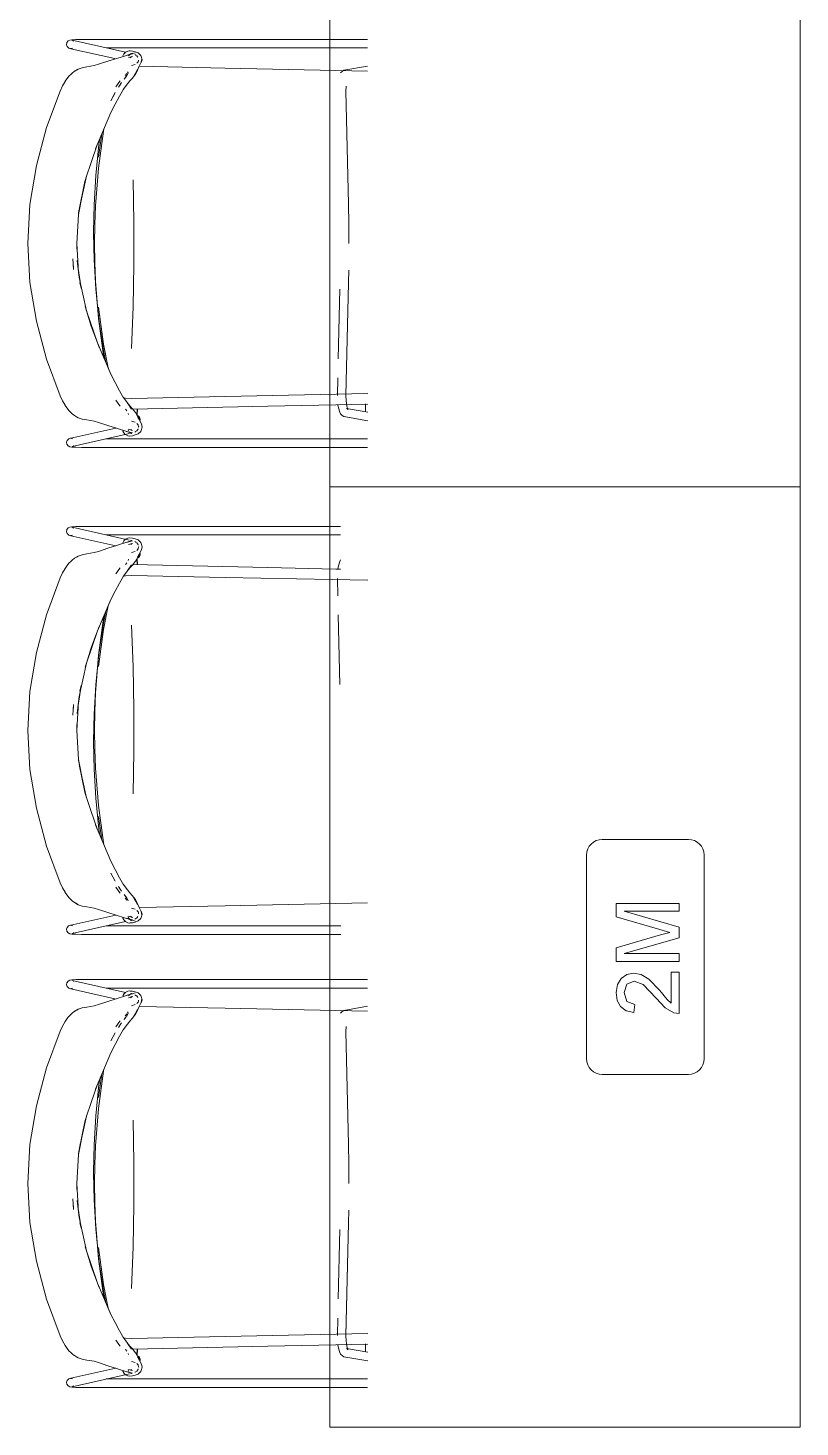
# Model space of a CAD drawing. Header units: millimetres. Extents: x 155927 to 317870, y -36033 to 97293.
# Drawn here: x 201281 to 202266, y 22208 to 23993 of the extents above; entities that cross this region are included whole.
import ezdxf

# ---------------------------------------------------------------- set-up
doc = ezdxf.new("R2010")
doc.units = ezdxf.units.MM
doc.header["$MEASUREMENT"] = 0
doc.layers.add('G-IMPT', color=8, linetype='CONTINUOUS', lineweight=9)
doc.layers.add('I-FURN', color=8, linetype='CONTINUOUS', lineweight=9)

msp = doc.modelspace()

# ---------------------------------------------------------------- linework, layer by layer
at = {"layer": 'G-IMPT'}
for p, q in [((201331, 23974.6), (201330.6, 23971.9)), ((201331.4, 23969.8), (201330.6, 23971.9)), ((201332.5, 23976.7), (201331, 23974.6)), ((201331.4, 23969.8), (201333.2, 23967.9)), ((201334.8, 23977.9), (201332.5, 23976.7)), ((201333.5, 23967.6), (201333.2, 23967.9)), ((201336, 23966.8), (201333.5, 23967.6)), ((201334.8, 23977.9), (201337.3, 23978.3)), ((201338.3, 23967.5), (201335.7, 23967.1)), ((201338, 23967.4), (201335.7, 23967.1)), ((201392.2, 23954.2), (201336, 23966.8)), ((201337.3, 23978.3), (201342.5, 23978.5)), ((201337.6, 23977.7), (201405.7, 23962.3)), ((201337.6, 23977.7), (201339.7, 23976.6)), ((201339.7, 23976.6), (201339.5, 23976.8)), ((201342.5, 23978.5), (201349.7, 23978.7)), ((201356, 23978.7), (201349.7, 23978.7)), ((201714.6, 23978.7), (201356, 23978.7)), ((201381, 23967.9), (201714.6, 23967.9)), ((201408.9, 23963.9), (201410.6, 23964.1)), ((201411.9, 23964), (201410.6, 23964.1)), ((201414.7, 23963.9), (201411.9, 23964)), ((201365.6, 23945.2), (201371.3, 23946.9)), ((201371.3, 23946.9), (201383.2, 23950.8)), ((201383.2, 23950.8), (201404.4, 23957.5)), ((201402.4, 23957.8), (201403.5, 23960.1)), ((201402.4, 23957.8), (201402.4, 23957.7)), ((201403.5, 23960.1), (201403.6, 23960.3)), ((201405.7, 23962.4), (201403.6, 23960.3)), ((201403.9, 23960.5), (201405.7, 23962.4)), ((201403.9, 23960.5), (201405.5, 23962.2)), ((201412.6, 23960.1), (201404.4, 23957.5)), ((201408.9, 23963.9), (201405.5, 23962.2)), ((201405.5, 23962.2), (201408.6, 23963.8)), ((201405.5, 23962.2), (201405.7, 23962.4)), ((201408.9, 23963.9), (201405.7, 23962.4)), ((201414.9, 23960.3), (201406.8, 23958.2)), ((201406.8, 23958.2), (201408.1, 23958.5)), ((201414.9, 23960.3), (201408.1, 23958.5)), ((201408.9, 23963.9), (201408.6, 23963.8)), ((201414.8, 23957.1), (201409.4, 23955.5)), ((201411.5, 23959.6), (201409.8, 23957.7)), ((201418.2, 23961.7), (201410.4, 23959.4)), ((201413.5, 23960.9), (201410.4, 23959.4)), ((201413.5, 23960.9), (201411.5, 23959.6)), ((201412, 23960.9), (201413.9, 23960.5)), ((201413.6, 23956.9), (201412.1, 23955.4)), ((201412.1, 23955.4), (201413, 23956.5)), ((201414.8, 23957.1), (201412.4, 23955.9)), ((201413.6, 23956.9), (201412.4, 23955.9)), ((201418.2, 23961.7), (201412.6, 23960.1)), ((201418.3, 23946.7), (201413.5, 23945.4)), ((201417.9, 23962.9), (201414.7, 23963.9)), ((201419.1, 23958.5), (201417.5, 23959.3)), ((201417.9, 23962.9), (201422.1, 23961.5)), ((201417.9, 23959), (201419.1, 23958.5)), ((201421.7, 23955.9), (201419.7, 23958.2)), ((201421.8, 23949.9), (201420.3, 23948.3)), ((201421.8, 23949.9), (201422.3, 23950.9)), ((201425.2, 23958.3), (201422.1, 23961.5)), ((201422.5, 23952.4), (201422.3, 23950.9)), ((201425.9, 23949.5), (201422.9, 23943.5)), ((201425.7, 23957), (201425.2, 23958.3)), ((201426.4, 23954.1), (201425.6, 23949.1)), ((201426.9, 23952.8), (201425.6, 23949.1)), ((201426.9, 23952.8), (201425.7, 23957)), ((201426.4, 23954.1), (201425.9, 23949.5)), ((201332.2, 23930.1), (201328.8, 23925.2)), ((201332.2, 23930.1), (201333.9, 23932.2)), ((201335.8, 23934), (201333.9, 23932.2)), ((201335.8, 23934), (201336.3, 23934.5)), ((201338.2, 23936.2), (201336.3, 23934.5)), ((201340.2, 23937.8), (201338.2, 23936.2)), ((201340.2, 23937.8), (201345.4, 23940.7)), ((201344.4, 23940.2), (201340.2, 23937.8)), ((201340.2, 23937.8), (201340.6, 23938)), ((201340.6, 23938), (201343.2, 23939.5)), ((201343.2, 23939.5), (201345.4, 23940.7)), ((201344.4, 23940.2), (201345.4, 23940.7)), ((201350.4, 23942.5), (201345.4, 23940.7)), ((201356.4, 23943.6), (201350.4, 23942.5)), ((201365.6, 23945.2), (201356.4, 23943.6)), ((201406, 23930.8), (201404, 23927.8)), ((201404.3, 23928.3), (201404, 23927.8)), ((201404.3, 23928.3), (201406, 23930.8)), ((201407.5, 23935), (201405.4, 23932.6)), ((201407.6, 23932.7), (201405.9, 23929.9)), ((201406.3, 23930.5), (201405.9, 23929.9)), ((201407.6, 23932.7), (201406.3, 23930.5)), ((201409.3, 23935.9), (201407.3, 23932.1)), ((201407.6, 23932.7), (201407.3, 23932.1)), ((201407.6, 23932.7), (201409.3, 23935.9)), ((201408.4, 23936.2), (201409.1, 23937.4)), ((201414.2, 23928.9), (201411.3, 23925.7)), ((201418.5, 23934.3), (201414.2, 23928.9)), ((201416.4, 23932), (201421.2, 23940.3)), ((201418.7, 23935.6), (201416.4, 23932)), ((201420.4, 23937.4), (201418.5, 23934.3)), ((201418.7, 23935.6), (201421.2, 23940.3)), ((201420.4, 23937.4), (201422.9, 23943.5)), ((201423.4, 23944.5), (201532.8, 23942)), ((201532.8, 23942), (201714.6, 23938.3)), ((201680.2, 23936), (201682.3, 23937.9)), ((201682.3, 23937.9), (201684.4, 23939.4)), ((201714.6, 23944.7), (201684.4, 23939.4)), ((201305, 23866.1), (201322.5, 23912.8)), ((201322.5, 23912.8), (201325.5, 23919.3)), ((201328.6, 23924.9), (201325.5, 23919.3)), ((201328.6, 23924.9), (201328.8, 23925.2)), ((201392.7, 23910.8), (201387.2, 23900.4)), ((201392.7, 23910.8), (201392.2, 23909.8)), ((201393.3, 23918.2), (201398.5, 23925.5)), ((201400.7, 23923.5), (201396.8, 23917.6)), ((201396.8, 23917.6), (201398, 23919.6)), ((201403.3, 23915.4), (201397.9, 23906.4)), ((201400.7, 23923.5), (201398, 23919.6)), ((201398.9, 23926), (201398.5, 23925.5)), ((201408.2, 23921.9), (201402.8, 23914.6)), ((201403.3, 23915.4), (201402.8, 23914.6)), ((201408.2, 23921.9), (201411.3, 23925.7)), ((201687.1, 23912.6), (201687.2, 23919)), ((201687.1, 23912.6), (201690.3, 23768.3)), ((201387.2, 23900.4), (201392.2, 23909.8)), ((201387.2, 23885.4), (201392.5, 23896)), ((201392.5, 23896), (201397.9, 23906.4)), ((201387.2, 23885.4), (201367.3, 23839)), ((201305, 23866.1), (201292, 23817.6)), ((201371.3, 23814.3), (201377.6, 23861.6)), ((201375.5, 23858), (201371.4, 23828.3)), ((201375.5, 23858), (201371.4, 23828.3)), ((201377.6, 23861.6), (201378.1, 23864.2)), ((201361.4, 23820.3), (201369.9, 23845.4)), ((201369.9, 23845.4), (201367.3, 23839)), ((201367.7, 23804.8), (201371.8, 23844.5)), ((201373, 23852.1), (201371.8, 23844.5)), ((201292, 23817.6), (201283.9, 23768.2)), ((201355.8, 23804.2), (201346.5, 23761.7)), ((201355.8, 23804.2), (201353.9, 23797.2)), ((201353.9, 23797.2), (201356.2, 23804.1)), ((201361.4, 23820.3), (201356.2, 23804.1)), ((201367.7, 23804.8), (201365.6, 23767.7)), ((201371.3, 23814.3), (201367.4, 23766.5)), ((201353.9, 23797.2), (201346.5, 23761.7)), ((201346.9, 23761.7), (201353.9, 23797.2)), ((201415.6, 23799.3), (201416.6, 23745.4)), ((201281.3, 23718.3), (201283.9, 23768.2)), ((201365.3, 23751.4), (201365.6, 23767.7)), ((201690.3, 23768.3), (201690.7, 23743.4)), ((201346, 23755.3), (201343.6, 23718.3)), ((201345.8, 23755.3), (201346.9, 23761.7)), ((201345.8, 23755.3), (201346.2, 23758.8)), ((201346, 23755.3), (201346.4, 23760.6)), ((201365.3, 23751.4), (201364.9, 23732.6)), ((201367.4, 23766.5), (201366.5, 23742.4)), ((201365.3, 23713.7), (201364.9, 23732.6)), ((201366.1, 23718.3), (201366.5, 23742.4)), ((201416.6, 23691.3), (201416.6, 23745.4)), ((201690.7, 23743.4), (201690.9, 23718.3)), ((201281.3, 23718.3), (201283.9, 23668.4)), ((201343.5, 23718.3), (201345.8, 23681.4)), ((201343.5, 23718.3), (201343.7, 23710.9)), ((201343.6, 23718.3), (201343.7, 23710.9)), ((201366.5, 23694.2), (201366.1, 23718.3)), ((201339.3, 23685.2), (201338.6, 23698.8)), ((201346.5, 23675), (201344.2, 23696.6)), ((201344.2, 23696.6), (201345.3, 23686.3)), ((201365.6, 23697.4), (201365.3, 23713.7)), ((201367.7, 23660.4), (201365.6, 23697.4)), ((201338.8, 23695.4), (201339.3, 23685.2)), ((201345.8, 23681.4), (201345.3, 23686.3)), ((201346.5, 23675), (201345.3, 23686.3)), ((201346.9, 23675.3), (201345.3, 23686.3)), ((201367.4, 23670.2), (201366.5, 23694.2)), ((201416.6, 23691.3), (201415.6, 23637.4)), ((201690.4, 23668.4), (201690.6, 23684.2)), ((201292, 23619), (201283.9, 23668.4)), ((201346.5, 23675), (201355.8, 23632.4)), ((201349, 23661.2), (201346.9, 23675.3)), ((201349, 23661.2), (201347.7, 23668.3)), ((201367.4, 23670.2), (201371.3, 23622.4)), ((201686.9, 23524.3), (201690.3, 23668.2)), ((201687.1, 23524.1), (201690.3, 23668.2)), ((201371.8, 23620.6), (201367.7, 23660.4)), ((201677.2, 23570.9), (201679.3, 23659.8)), ((201355.8, 23632.4), (201354.4, 23637.7)), ((201354.4, 23637.7), (201356, 23632.5)), ((201369.9, 23591.3), (201355.8, 23632.4)), ((201355.8, 23632.4), (201361.9, 23612.8)), ((201361.9, 23612.8), (201356, 23632.5)), ((201377.9, 23589.6), (201371.4, 23636.8)), ((201371.4, 23636.8), (201377.9, 23589.5)), ((201413.5, 23584.2), (201415.6, 23637.4)), ((201292, 23619), (201305, 23570.6)), ((201369.9, 23591.3), (201361.9, 23612.8)), ((201370, 23591.3), (201361.9, 23612.8)), ((201371.3, 23622.4), (201377.6, 23575.1)), ((201377.7, 23581.4), (201371.8, 23620.6)), ((201372.1, 23585.5), (201369.9, 23591.3)), ((201369.9, 23591.3), (201387.1, 23551.3)), ((201372.1, 23585.5), (201370, 23591.3)), ((201377.9, 23589.6), (201383.6, 23559.4)), ((201383.6, 23559.4), (201377.9, 23589.5)), ((201377.6, 23575.1), (201378.2, 23571.9)), ((201377.7, 23581.4), (201380.7, 23566.3)), ((201305, 23570.6), (201322.6, 23523.7)), ((201383.1, 23560.7), (201387.1, 23551.3)), ((201383.1, 23560.7), (201387.2, 23551.3)), ((201392.5, 23540.7), (201387.2, 23551.3)), ((201392.5, 23540.7), (201397.9, 23530.3)), ((201676.2, 23524.4), (201676.7, 23546.6)), ((201322.6, 23523.7), (201325.5, 23517.4)), ((201398.5, 23511.1), (201393.3, 23518.4)), ((201397.9, 23530.3), (201403.3, 23521.3)), ((201402.7, 23521.5), (201405.6, 23520.9)), ((201408.2, 23514.7), (201402.8, 23522.1)), ((201402.8, 23522.1), (201403.3, 23521.3)), ((201405.6, 23520.9), (201414, 23520.4)), ((201414, 23520.4), (201532.8, 23523.1)), ((201714.9, 23526.8), (201532.8, 23523.1)), ((201687.1, 23524.1), (201687.2, 23517.7)), ((201687.2, 23517.7), (201688.1, 23510.8)), ((201325.5, 23517.4), (201328.6, 23511.8)), ((201328.8, 23511.5), (201328.6, 23511.8)), ((201328.8, 23511.5), (201332.2, 23506.6)), ((201332.2, 23506.6), (201333.9, 23504.5)), ((201335.8, 23502.7), (201333.9, 23504.5)), ((201338.2, 23500.4), (201335.8, 23502.7)), ((201340.2, 23498.9), (201338.2, 23500.4)), ((201398.9, 23510.6), (201398.5, 23511.1)), ((201405.9, 23506.7), (201406.3, 23506.2)), ((201407.3, 23504.6), (201406.3, 23506.2)), ((201413.3, 23506.9), (201407.7, 23515.2)), ((201411.3, 23511), (201407.7, 23515.2)), ((201413.3, 23506.9), (201408.2, 23514.7)), ((201409, 23501.4), (201409.6, 23500)), ((201411.3, 23511), (201414.2, 23507.8)), ((201418.5, 23502.3), (201414.2, 23507.8)), ((201414.5, 23506.8), (201587.5, 23510.6)), ((201420.4, 23499.2), (201418.5, 23502.3)), ((201420.2, 23499.6), (201420.6, 23506.9)), ((201420.2, 23499.6), (201420.5, 23505.9)), ((201420.9, 23506.9), (201420.6, 23498.9)), ((201674, 23512.4), (201587.5, 23510.6)), ((201714.9, 23513.3), (201674, 23512.4)), ((201676.9, 23512.5), (201677.4, 23508.4)), ((201677.4, 23508.4), (201679.3, 23502.8)), ((201679.3, 23502.8), (201680.2, 23500.7)), ((201682.3, 23498.8), (201680.2, 23500.7)), ((201687.6, 23507.8), (201689.5, 23506.8)), ((201687.6, 23507.8), (201714.9, 23503)), ((201688.1, 23510.8), (201689.6, 23506.2)), ((201689.5, 23506.8), (201688.2, 23508.1)), ((201689.6, 23506.2), (201688.2, 23508.1)), ((201712, 23503.5), (201712, 23513.6)), ((201336, 23469.9), (201393.5, 23482.7)), ((201340.2, 23498.9), (201340.6, 23498.7)), ((201340.6, 23498.7), (201343.2, 23497.1)), ((201345.4, 23495.9), (201343.2, 23497.1)), ((201345.4, 23495.9), (201350.4, 23494.1)), ((201356.4, 23493), (201350.4, 23494.1)), ((201356.4, 23493), (201365.6, 23491.4)), ((201365.6, 23491.4), (201371.3, 23489.7)), ((201383.2, 23485.9), (201371.3, 23489.7)), ((201395.7, 23482), (201383.2, 23485.9)), ((201407.5, 23478.2), (201395.7, 23482)), ((201418.2, 23490), (201413.5, 23491.3)), ((201421.8, 23486.8), (201420.2, 23488.6)), ((201420.4, 23499.2), (201422.6, 23494.4)), ((201426, 23488), (201421.6, 23496.4)), ((201422.6, 23494.4), (201421.6, 23496.4)), ((201421.8, 23486.8), (201422.1, 23486.2)), ((201422.1, 23486.2), (201422.5, 23484.2)), ((201422.6, 23483.6), (201422.5, 23484.2)), ((201425.7, 23479.7), (201426.9, 23483.9)), ((201426, 23488), (201426.9, 23483.9)), ((201684.3, 23497.3), (201682.3, 23498.8)), ((201684.3, 23497.3), (201714.9, 23491.9)), ((201330.6, 23464.8), (201331.4, 23466.9)), ((201330.6, 23464.8), (201331, 23462.1)), ((201331.7, 23467.2), (201331.4, 23466.9)), ((201331.7, 23467.2), (201333.5, 23469.1)), ((201333.5, 23469.1), (201333.2, 23468.8)), ((201336, 23469.9), (201333.5, 23469.1)), ((201338.3, 23469.1), (201335.7, 23469.6)), ((201338, 23469.3), (201335.7, 23469.6)), ((201411, 23475.6), (201337.5, 23459)), ((201714.6, 23468.8), (201381, 23468.8)), ((201402.4, 23478.8), (201402.4, 23478.9)), ((201403.5, 23476.6), (201402.4, 23478.9)), ((201402.4, 23478.9), (201403.6, 23476.4)), ((201402.4, 23478.8), (201403.6, 23476.4)), ((201403.5, 23476.6), (201403.6, 23476.4)), ((201405.5, 23474.5), (201403.6, 23476.4)), ((201405.5, 23474.5), (201405.7, 23474.3)), ((201408.6, 23472.9), (201405.7, 23474.3)), ((201412.6, 23476.6), (201406.8, 23478.4)), ((201414.9, 23476.4), (201406.8, 23478.4)), ((201407.5, 23478.2), (201414.9, 23476.4)), ((201408.9, 23472.8), (201408.6, 23472.9)), ((201408.9, 23472.8), (201410.6, 23472.5)), ((201409, 23480.4), (201409.8, 23478.9)), ((201414.9, 23479.6), (201409.4, 23481.1)), ((201410.4, 23477.3), (201412.6, 23476.6)), ((201410.4, 23477.3), (201413.5, 23475.8)), ((201414.7, 23472.8), (201410.6, 23472.5)), ((201411.5, 23477.1), (201411, 23477.6)), ((201411.5, 23477.1), (201413.5, 23475.8)), ((201413.9, 23476.2), (201412, 23475.8)), ((201412.5, 23480.8), (201413.6, 23479.8)), ((201412.5, 23480.8), (201413.1, 23480.1)), ((201414.9, 23479.6), (201412.8, 23480.5)), ((201413.6, 23479.8), (201412.8, 23480.5)), ((201414.7, 23472.8), (201417.9, 23473.8)), ((201417.5, 23477.4), (201419.1, 23478.2)), ((201417.9, 23477.7), (201419.1, 23478.2)), ((201422.1, 23475.1), (201417.9, 23473.8)), ((201421.9, 23481.1), (201419.7, 23478.5)), ((201420.9, 23480.1), (201422.1, 23481.7)), ((201420.9, 23480.1), (201421.3, 23480.6)), ((201422.1, 23481.7), (201421.3, 23480.6)), ((201422.1, 23475.1), (201425.2, 23478.4)), ((201425.2, 23478.4), (201425.7, 23479.7)), ((201332.5, 23460), (201331, 23462.1)), ((201334.8, 23458.8), (201332.5, 23460)), ((201337.3, 23458.4), (201334.8, 23458.8)), ((201342.5, 23458.1), (201337.3, 23458.4)), ((201337.5, 23459), (201339.7, 23460)), ((201339.5, 23459.8), (201339.7, 23460)), ((201349.7, 23458), (201342.5, 23458.1)), ((201349.7, 23458), (201356, 23457.9)), ((201714.6, 23457.9), (201356, 23457.9)), ((201342.5, 23356.9), (201337.3, 23356.6)), ((201349.7, 23357.1), (201342.5, 23356.9)), ((201349.7, 23357.1), (201356, 23357.1)), ((201680.3, 23357.1), (201356, 23357.1)), ((201330.6, 23350.3), (201331, 23353)), ((201330.6, 23350.3), (201331.4, 23348.2)), ((201332.5, 23355.1), (201331, 23353)), ((201331.7, 23347.8), (201331.4, 23348.2)), ((201331.7, 23347.8), (201333.5, 23346)), ((201334.8, 23356.3), (201332.5, 23355.1)), ((201333.5, 23346), (201333.2, 23346.3)), ((201336, 23345.2), (201333.5, 23346)), ((201337.3, 23356.6), (201334.8, 23356.3)), ((201338.3, 23345.9), (201335.7, 23345.5)), ((201338, 23345.8), (201335.7, 23345.5)), ((201336, 23345.2), (201393.5, 23332.3)), ((201410.5, 23339.6), (201337.5, 23356)), ((201337.5, 23356), (201339.7, 23355)), ((201339.5, 23355.2), (201339.7, 23355)), ((201680.3, 23346.3), (201381, 23346.3)), ((201405.5, 23340.6), (201403.6, 23338.7)), ((201405.5, 23340.6), (201405.7, 23340.7)), ((201408.6, 23342.2), (201405.7, 23340.7)), ((201408.9, 23342.2), (201408.6, 23342.2)), ((201408.9, 23342.2), (201410.6, 23342.5)), ((201410.4, 23337.7), (201413.5, 23339.3)), ((201414.7, 23342.3), (201410.6, 23342.5)), ((201411.5, 23337.9), (201413.5, 23339.3)), ((201413.9, 23338.9), (201412, 23339.3)), ((201414.7, 23342.3), (201417.9, 23341.3)), ((201422.1, 23339.9), (201417.9, 23341.3)), ((201422.1, 23339.9), (201425.2, 23336.7)), ((201356.4, 23322), (201350.4, 23320.9)), ((201356.4, 23322), (201365.6, 23323.6)), ((201365.6, 23323.6), (201371.3, 23325.3)), ((201383.2, 23329.2), (201371.3, 23325.3)), ((201395.7, 23333.1), (201383.2, 23329.2)), ((201407.5, 23336.9), (201395.7, 23333.1)), ((201402.4, 23336.2), (201403.6, 23338.7)), ((201402.4, 23336.1), (201403.6, 23338.7)), ((201403.5, 23338.5), (201402.4, 23336.1)), ((201402.4, 23336.2), (201402.4, 23336.1)), ((201403.5, 23338.5), (201403.6, 23338.7)), ((201414.9, 23338.7), (201406.8, 23336.6)), ((201412.6, 23338.5), (201406.8, 23336.6)), ((201407.5, 23336.9), (201414.9, 23338.7)), ((201414.9, 23335.5), (201409.4, 23333.9)), ((201410.4, 23337.7), (201412.6, 23338.5)), ((201412.5, 23334.2), (201413.6, 23335.2)), ((201412.5, 23334.2), (201413.1, 23334.9)), ((201414.9, 23335.5), (201412.8, 23334.5)), ((201413.6, 23335.2), (201412.8, 23334.5)), ((201418.2, 23325), (201413.5, 23323.7)), ((201417.5, 23337.7), (201419.1, 23336.9)), ((201417.9, 23337.3), (201419.1, 23336.9)), ((201421.9, 23333.9), (201419.7, 23336.6)), ((201421.8, 23328.3), (201420.2, 23326.5)), ((201420.9, 23335), (201422.1, 23333.3)), ((201420.9, 23335), (201421.3, 23334.4)), ((201422.1, 23333.3), (201421.3, 23334.4)), ((201426, 23327.1), (201421.6, 23318.6)), ((201421.8, 23328.3), (201422.1, 23328.9)), ((201422.1, 23328.9), (201422.5, 23330.8)), ((201422.6, 23331.4), (201422.5, 23330.8)), ((201425.2, 23336.7), (201425.7, 23335.4)), ((201425.7, 23335.4), (201426.9, 23331.1)), ((201426, 23327.1), (201426.9, 23331.1)), ((201328.8, 23303.6), (201328.6, 23303.3)), ((201328.8, 23303.6), (201332.2, 23308.5)), ((201332.2, 23308.5), (201333.9, 23310.5)), ((201335.8, 23312.4), (201333.9, 23310.5)), ((201338.2, 23314.6), (201335.8, 23312.4)), ((201340.2, 23316.1), (201338.2, 23314.6)), ((201340.2, 23316.1), (201340.6, 23316.4)), ((201340.6, 23316.4), (201343.2, 23317.9)), ((201345.4, 23319.1), (201343.2, 23317.9)), ((201345.4, 23319.1), (201350.4, 23320.9)), ((201398.5, 23303.9), (201393.3, 23296.6)), ((201398.9, 23304.4), (201398.5, 23303.9)), ((201405.9, 23308.3), (201406.3, 23308.9)), ((201407.3, 23310.5), (201406.3, 23308.9)), ((201413.3, 23308.1), (201407.7, 23299.9)), ((201411.3, 23304.1), (201407.7, 23299.9)), ((201413.3, 23308.1), (201408.2, 23300.3)), ((201409, 23313.7), (201409.6, 23315.1)), ((201411.3, 23304.1), (201414.2, 23307.3)), ((201418.5, 23312.7), (201414.2, 23307.3)), ((201414.5, 23308.3), (201587.5, 23304.5)), ((201420.4, 23315.8), (201418.5, 23312.7)), ((201420.2, 23315.4), (201420.5, 23308.1)), ((201420.2, 23315.4), (201420.6, 23308.1)), ((201420.4, 23315.8), (201422.6, 23320.6)), ((201420.9, 23308.1), (201420.6, 23316.2)), ((201422.6, 23320.6), (201421.6, 23318.6)), ((201674, 23302.6), (201587.5, 23304.5)), ((201676.9, 23302.5), (201677.4, 23306.7)), ((201677.4, 23306.7), (201679.3, 23312.2)), ((201679.3, 23312.2), (201680.2, 23314.4)), ((201305, 23244.4), (201322.6, 23291.3)), ((201322.6, 23291.3), (201325.5, 23297.7)), ((201325.5, 23297.7), (201328.6, 23303.3)), ((201397.9, 23284.8), (201403.3, 23293.7)), ((201402.7, 23293.5), (201405.6, 23294.2)), ((201408.2, 23300.3), (201402.8, 23293)), ((201402.8, 23293), (201403.3, 23293.7)), ((201405.6, 23294.2), (201414, 23294.6)), ((201414, 23294.6), (201532.8, 23291.9)), ((201714.9, 23288.3), (201532.8, 23291.9)), ((201680.3, 23302.5), (201674, 23302.6)), ((201676.2, 23290.6), (201676.7, 23268.5)), ((201392.5, 23274.3), (201387.2, 23263.7)), ((201392.5, 23274.3), (201397.9, 23284.8)), ((201369.9, 23223.8), (201387.1, 23263.8)), ((201377.9, 23225.4), (201383.6, 23255.7)), ((201383.6, 23255.7), (201377.9, 23225.5)), ((201383.1, 23254.4), (201387.1, 23263.8)), ((201383.1, 23254.4), (201387.2, 23263.7)), ((201292, 23196), (201305, 23244.4)), ((201371.3, 23192.7), (201377.6, 23240)), ((201377.7, 23233.6), (201371.8, 23194.5)), ((201377.6, 23240), (201378.2, 23243.1)), ((201377.7, 23233.6), (201380.7, 23248.7)), ((201677.2, 23244.1), (201679.3, 23155.2)), ((201369.9, 23223.8), (201355.8, 23182.6)), ((201369.9, 23223.8), (201361.9, 23202.3)), ((201370, 23223.8), (201361.9, 23202.3)), ((201372.1, 23229.5), (201369.9, 23223.8)), ((201372.1, 23229.5), (201370, 23223.8)), ((201371.4, 23178.3), (201377.9, 23225.5)), ((201377.9, 23225.4), (201371.4, 23178.3)), ((201413.5, 23230.9), (201415.6, 23177.7)), ((201355.8, 23182.6), (201361.9, 23202.3)), ((201361.9, 23202.3), (201356, 23182.6)), ((201292, 23196), (201283.9, 23146.6)), ((201346.5, 23140.1), (201355.8, 23182.6)), ((201355.8, 23182.6), (201354.4, 23177.4)), ((201354.4, 23177.4), (201356, 23182.6)), ((201367.4, 23144.8), (201371.3, 23192.7)), ((201371.8, 23194.5), (201367.7, 23154.7)), ((201416.6, 23123.7), (201415.6, 23177.7)), ((201281.3, 23096.7), (201283.9, 23146.6)), ((201349, 23153.9), (201346.9, 23139.8)), ((201349, 23153.9), (201347.7, 23146.7)), ((201367.7, 23154.7), (201365.6, 23117.6)), ((201367.4, 23144.8), (201366.5, 23120.8)), ((201339.3, 23129.8), (201338.6, 23116.2)), ((201338.8, 23120.2), (201339.3, 23129.8)), ((201343.5, 23096.7), (201345.8, 23133.7)), ((201346.5, 23140.1), (201344.2, 23118.5)), ((201344.2, 23118.5), (201345.3, 23128.8)), ((201346.5, 23140.1), (201345.3, 23128.8)), ((201346.9, 23139.8), (201345.3, 23128.8)), ((201345.8, 23133.7), (201345.3, 23128.8)), ((201365.6, 23117.6), (201365.3, 23101.3)), ((201366.5, 23120.8), (201366.1, 23096.7)), ((201416.6, 23123.7), (201416.6, 23069.7)), ((201281.3, 23096.7), (201283.9, 23046.8)), ((201343.5, 23096.7), (201343.7, 23104.2)), ((201343.6, 23096.7), (201343.7, 23104.2)), ((201346, 23059.8), (201343.6, 23096.7)), ((201365.3, 23101.3), (201364.9, 23082.5)), ((201366.1, 23096.7), (201366.5, 23072.6)), ((201365.3, 23063.6), (201364.9, 23082.5)), ((201367.4, 23048.6), (201366.5, 23072.6)), ((201345.8, 23059.8), (201346.9, 23053.4)), ((201345.8, 23059.8), (201346.2, 23056.3)), ((201346, 23059.8), (201346.3, 23055.6)), ((201355.8, 23010.8), (201346.5, 23053.3)), ((201353.9, 23017.9), (201346.5, 23053.3)), ((201346.9, 23053.4), (201353.9, 23017.9)), ((201365.3, 23063.6), (201365.6, 23047.4)), ((201415.6, 23015.8), (201416.6, 23069.7)), ((201292, 22997.4), (201283.9, 23046.8)), ((201367.7, 23010.3), (201365.6, 23047.4)), ((201371.3, 23000.8), (201367.4, 23048.6)), ((201355.8, 23010.8), (201353.9, 23017.9)), ((201353.9, 23017.9), (201356.2, 23010.9)), ((201361.4, 22994.7), (201356.2, 23010.9)), ((201367.7, 23010.3), (201371.8, 22970.5)), ((201371.3, 23000.8), (201377.6, 22953.5)), ((201305, 22949), (201292, 22997.4)), ((201361.4, 22994.7), (201369.9, 22969.7)), ((201375.5, 22957.1), (201371.4, 22986.7)), ((201375.5, 22957.1), (201371.4, 22986.7)), ((201369.9, 22969.7), (201367.3, 22976.1)), ((201387.2, 22929.7), (201367.3, 22976.1)), ((201373, 22962.9), (201371.8, 22970.5)), ((201305, 22949), (201322.5, 22902.2)), ((201377.6, 22953.5), (201378.1, 22950.9)), ((201387.2, 22929.7), (201392.5, 22919.1)), ((201392.7, 22904.3), (201387.2, 22914.7)), ((201387.2, 22914.7), (201392.2, 22905.2)), ((201392.5, 22919.1), (201397.9, 22908.7)), ((201322.5, 22902.2), (201325.5, 22895.8)), ((201328.6, 22890.1), (201325.5, 22895.8)), ((201392.7, 22904.3), (201392.2, 22905.2)), ((201393.3, 22896.8), (201398.5, 22889.5)), ((201400.7, 22891.5), (201396.8, 22897.5)), ((201396.8, 22897.5), (201398, 22895.5)), ((201403.3, 22899.7), (201397.9, 22908.7)), ((201400.7, 22891.5), (201398, 22895.5)), ((201408.2, 22893.1), (201402.8, 22900.4)), ((201403.3, 22899.7), (201402.8, 22900.4)), ((201408.2, 22893.1), (201411.3, 22889.4)), ((201328.6, 22890.1), (201328.8, 22889.8)), ((201332.2, 22885), (201328.8, 22889.8)), ((201332.2, 22885), (201333.9, 22882.9)), ((201335.8, 22881), (201333.9, 22882.9)), ((201335.8, 22881), (201336.3, 22880.6)), ((201338.2, 22878.8), (201336.3, 22880.6)), ((201340.2, 22877.3), (201338.2, 22878.8)), ((201344.4, 22874.9), (201340.2, 22877.3)), ((201340.2, 22877.3), (201340.6, 22877.1)), ((201340.2, 22877.3), (201345.4, 22874.3)), ((201340.6, 22877.1), (201343.2, 22875.5)), ((201343.2, 22875.5), (201345.4, 22874.3)), ((201344.4, 22874.9), (201345.4, 22874.3)), ((201398.9, 22889), (201398.5, 22889.5)), ((201404.3, 22886.7), (201404, 22887.3)), ((201406, 22884.2), (201404, 22887.3)), ((201404.3, 22886.7), (201406, 22884.2)), ((201407.5, 22880), (201405.4, 22882.5)), ((201407.6, 22882.4), (201405.9, 22885.1)), ((201406.3, 22884.6), (201405.9, 22885.1)), ((201407.6, 22882.4), (201406.3, 22884.6)), ((201407.6, 22882.4), (201407.3, 22883)), ((201409.3, 22879.2), (201407.3, 22883)), ((201407.6, 22882.4), (201409.3, 22879.2)), ((201414.2, 22886.2), (201411.3, 22889.4)), ((201418.5, 22880.7), (201414.2, 22886.2)), ((201418.7, 22879.5), (201416.4, 22883.1)), ((201416.4, 22883.1), (201421.2, 22874.8)), ((201420.4, 22877.6), (201418.5, 22880.7)), ((201418.7, 22879.5), (201421.2, 22874.8)), ((201420.4, 22877.6), (201422.9, 22871.5)), ((201532.8, 22873), (201714.6, 22876.7)), ((201393.3, 22861.1), (201336, 22848.2)), ((201350.4, 22872.5), (201345.4, 22874.3)), ((201356.4, 22871.4), (201350.4, 22872.5)), ((201365.6, 22869.8), (201356.4, 22871.4)), ((201365.6, 22869.8), (201371.3, 22868.1)), ((201371.3, 22868.1), (201383.2, 22864.3)), ((201383.2, 22864.3), (201404.4, 22857.5)), ((201402.4, 22857.2), (201402.4, 22857.3)), ((201402.4, 22857.2), (201403.5, 22855)), ((201412.6, 22854.9), (201404.4, 22857.5)), ((201408.8, 22859.2), (201409.8, 22857.3)), ((201414.8, 22858), (201409.4, 22859.5)), ((201411.5, 22855.5), (201409.8, 22857.3)), ((201413.6, 22858.2), (201412.1, 22859.6)), ((201412.1, 22859.6), (201413, 22858.6)), ((201413.6, 22858.2), (201412.4, 22859.2)), ((201414.8, 22858), (201412.4, 22859.2)), ((201418.3, 22868.4), (201413.5, 22869.7)), ((201421.7, 22859.1), (201419.7, 22856.8)), ((201421.8, 22865.2), (201420.3, 22866.8)), ((201421.8, 22865.2), (201422.3, 22864.2)), ((201422.5, 22862.6), (201422.3, 22864.2)), ((201425.9, 22865.5), (201422.9, 22871.5)), ((201423.4, 22870.6), (201532.8, 22873)), ((201425.7, 22858.1), (201425.2, 22856.7)), ((201426.9, 22862.3), (201425.6, 22866)), ((201426.4, 22860.9), (201425.6, 22866)), ((201426.9, 22862.3), (201425.7, 22858.1)), ((201426.4, 22860.9), (201425.9, 22865.5)), ((201331.4, 22845.3), (201330.6, 22843.1)), ((201331, 22840.5), (201330.6, 22843.1)), ((201332.5, 22838.3), (201331, 22840.5)), ((201331.4, 22845.3), (201333.2, 22847.1)), ((201333.5, 22847.4), (201333.2, 22847.1)), ((201336, 22848.2), (201333.5, 22847.4)), ((201338.3, 22847.5), (201335.7, 22848)), ((201338, 22847.7), (201335.7, 22848)), ((201337.6, 22837.4), (201405.7, 22852.8)), ((201381, 22847.2), (201680.6, 22847.2)), ((201403.5, 22855), (201403.6, 22854.8)), ((201405.7, 22852.7), (201403.6, 22854.8)), ((201403.9, 22854.5), (201405.5, 22852.9)), ((201403.9, 22854.5), (201405.7, 22852.7)), ((201408.9, 22851.2), (201405.5, 22852.9)), ((201405.5, 22852.9), (201408.6, 22851.3)), ((201405.5, 22852.9), (201405.7, 22852.7)), ((201408.9, 22851.2), (201405.7, 22852.7)), ((201414.9, 22854.8), (201406.8, 22856.9)), ((201406.8, 22856.9), (201408.1, 22856.5)), ((201414.9, 22854.8), (201408.1, 22856.5)), ((201408.9, 22851.2), (201408.6, 22851.3)), ((201408.9, 22851.2), (201410.6, 22850.9)), ((201413.5, 22854.2), (201410.4, 22855.7)), ((201418.2, 22853.3), (201410.4, 22855.7)), ((201411.9, 22851), (201410.6, 22850.9)), ((201413.5, 22854.2), (201411.5, 22855.5)), ((201414.7, 22851.1), (201411.9, 22851)), ((201412, 22854.2), (201413.9, 22854.6)), ((201418.2, 22853.3), (201412.6, 22854.9)), ((201417.9, 22852.1), (201414.7, 22851.1)), ((201419.1, 22856.6), (201417.5, 22855.8)), ((201417.9, 22856.1), (201419.1, 22856.6)), ((201417.9, 22852.1), (201422.1, 22853.5)), ((201425.2, 22856.7), (201422.1, 22853.5)), ((201334.8, 22837.1), (201332.5, 22838.3)), ((201334.8, 22837.1), (201337.3, 22836.8)), ((201337.3, 22836.8), (201342.5, 22836.5)), ((201337.6, 22837.4), (201339.7, 22838.4)), ((201339.7, 22838.4), (201339.5, 22838.2)), ((201342.5, 22836.5), (201349.7, 22836.4)), ((201356, 22836.3), (201349.7, 22836.4)), ((201680.6, 22836.3), (201356, 22836.3)), ((201331, 22774.6), (201330.6, 22772)), ((201331.4, 22769.8), (201330.6, 22772)), ((201332.5, 22776.8), (201331, 22774.6)), ((201331.4, 22769.8), (201333.2, 22768)), ((201334.8, 22778), (201332.5, 22776.8)), ((201333.5, 22767.7), (201333.2, 22768)), ((201336, 22766.9), (201333.5, 22767.7)), ((201334.8, 22778), (201337.3, 22778.3)), ((201337.3, 22778.3), (201342.5, 22778.6)), ((201337.6, 22777.7), (201405.7, 22762.4)), ((201337.6, 22777.7), (201339.7, 22776.7)), ((201339.7, 22776.7), (201339.5, 22776.9)), ((201342.5, 22778.6), (201349.7, 22778.7)), ((201356, 22778.8), (201349.7, 22778.7)), ((201714.6, 22778.8), (201356, 22778.8)), ((201381, 22767.9), (201714.6, 22767.9)), ((201338.3, 22767.6), (201335.7, 22767.1)), ((201338, 22767.5), (201335.7, 22767.1)), ((201392.2, 22754.2), (201336, 22766.9)), ((201371.3, 22747), (201383.2, 22750.8)), ((201383.2, 22750.8), (201404.4, 22757.6)), ((201402.4, 22757.9), (201403.5, 22760.1)), ((201402.4, 22757.9), (201402.4, 22757.8)), ((201403.5, 22760.1), (201403.6, 22760.3)), ((201405.7, 22762.4), (201403.6, 22760.3)), ((201403.9, 22760.6), (201405.7, 22762.4)), ((201403.9, 22760.6), (201405.5, 22762.2)), ((201412.6, 22760.2), (201404.4, 22757.6)), ((201408.9, 22763.9), (201405.5, 22762.2)), ((201405.5, 22762.2), (201408.6, 22763.8)), ((201405.5, 22762.2), (201405.7, 22762.4)), ((201408.9, 22763.9), (201405.7, 22762.4)), ((201414.9, 22760.3), (201406.8, 22758.2)), ((201406.8, 22758.2), (201408.1, 22758.6)), ((201414.9, 22760.3), (201408.1, 22758.6)), ((201408.9, 22763.9), (201408.6, 22763.8)), ((201408.9, 22763.9), (201410.6, 22764.2)), ((201414.8, 22757.1), (201409.4, 22755.6)), ((201411.5, 22759.6), (201409.8, 22757.8)), ((201418.2, 22761.8), (201410.4, 22759.4)), ((201413.5, 22760.9), (201410.4, 22759.4)), ((201411.9, 22764.1), (201410.6, 22764.2)), ((201413.5, 22760.9), (201411.5, 22759.6)), ((201414.7, 22764), (201411.9, 22764.1)), ((201412, 22760.9), (201413.9, 22760.5)), ((201413.6, 22756.9), (201412.1, 22755.5)), ((201412.1, 22755.5), (201413, 22756.5)), ((201414.8, 22757.1), (201412.4, 22755.9)), ((201413.6, 22756.9), (201412.4, 22755.9)), ((201418.2, 22761.8), (201412.6, 22760.2)), ((201417.9, 22763), (201414.7, 22764)), ((201419.1, 22758.5), (201417.5, 22759.3)), ((201417.9, 22763), (201422.1, 22761.6)), ((201417.9, 22759), (201419.1, 22758.5)), ((201421.7, 22756), (201419.7, 22758.3)), ((201421.8, 22750), (201420.3, 22748.3)), ((201421.8, 22750), (201422.3, 22750.9)), ((201425.2, 22758.4), (201422.1, 22761.6)), ((201422.5, 22752.5), (201422.3, 22750.9)), ((201425.7, 22757), (201425.2, 22758.4)), ((201426.4, 22754.2), (201425.6, 22749.1)), ((201426.9, 22752.8), (201425.6, 22749.1)), ((201426.9, 22752.8), (201425.7, 22757)), ((201426.4, 22754.2), (201425.9, 22749.6)), ((201332.2, 22730.1), (201333.9, 22732.2)), ((201335.8, 22734.1), (201333.9, 22732.2)), ((201335.8, 22734.1), (201336.3, 22734.5)), ((201338.2, 22736.3), (201336.3, 22734.5)), ((201340.2, 22737.8), (201338.2, 22736.3)), ((201340.2, 22737.8), (201345.4, 22740.8)), ((201344.4, 22740.2), (201340.2, 22737.8)), ((201340.2, 22737.8), (201340.6, 22738)), ((201340.6, 22738), (201343.2, 22739.6)), ((201343.2, 22739.6), (201345.4, 22740.8)), ((201344.4, 22740.2), (201345.4, 22740.8)), ((201350.4, 22742.6), (201345.4, 22740.8)), ((201356.4, 22743.7), (201350.4, 22742.6)), ((201365.6, 22745.3), (201356.4, 22743.7)), ((201365.6, 22745.3), (201371.3, 22747)), ((201407.5, 22735.1), (201405.4, 22732.6)), ((201407.6, 22732.7), (201405.9, 22730)), ((201407.6, 22732.7), (201406.3, 22730.5)), ((201409.3, 22735.9), (201407.3, 22732.1)), ((201407.6, 22732.7), (201407.3, 22732.1)), ((201407.6, 22732.7), (201409.3, 22735.9)), ((201408.4, 22736.3), (201409.1, 22737.5)), ((201418.3, 22746.7), (201413.5, 22745.4)), ((201418.5, 22734.4), (201414.2, 22728.9)), ((201416.4, 22732), (201421.2, 22740.3)), ((201418.7, 22735.6), (201416.4, 22732)), ((201420.4, 22737.5), (201418.5, 22734.4)), ((201418.7, 22735.6), (201421.2, 22740.3)), ((201420.4, 22737.5), (201422.9, 22743.6)), ((201425.9, 22749.6), (201422.9, 22743.6)), ((201423.4, 22744.5), (201532.8, 22742.1)), ((201532.8, 22742.1), (201714.6, 22738.4)), ((201680.2, 22736), (201682.3, 22738)), ((201682.3, 22738), (201684.4, 22739.4)), ((201714.6, 22744.7), (201684.4, 22739.4)), ((201322.5, 22712.9), (201325.5, 22719.3)), ((201328.6, 22725), (201325.5, 22719.3)), ((201328.6, 22725), (201328.8, 22725.3)), ((201332.2, 22730.1), (201328.8, 22725.3)), ((201393.3, 22718.3), (201398.5, 22725.6)), ((201400.7, 22723.6), (201396.8, 22717.6)), ((201396.8, 22717.6), (201398, 22719.6)), ((201403.3, 22715.4), (201397.9, 22706.4)), ((201400.7, 22723.6), (201398, 22719.6)), ((201398.9, 22726.1), (201398.5, 22725.6)), ((201408.2, 22722), (201402.8, 22714.7)), ((201403.3, 22715.4), (201402.8, 22714.7)), ((201406, 22730.9), (201404, 22727.8)), ((201404.3, 22728.4), (201404, 22727.8)), ((201404.3, 22728.4), (201406, 22730.9)), ((201406.3, 22730.5), (201405.9, 22730)), ((201408.2, 22722), (201411.3, 22725.7)), ((201414.2, 22728.9), (201411.3, 22725.7)), ((201687.1, 22712.6), (201687.2, 22719)), ((201305, 22666.1), (201322.5, 22712.9)), ((201392.7, 22710.8), (201387.2, 22700.4)), ((201387.2, 22700.4), (201392.2, 22709.9)), ((201392.7, 22710.8), (201392.2, 22709.9)), ((201392.5, 22696), (201397.9, 22706.4)), ((201687.1, 22712.6), (201690.3, 22568.4)), ((201387.2, 22685.4), (201367.3, 22639)), ((201387.2, 22685.4), (201392.5, 22696)), ((201305, 22666.1), (201292, 22617.7)), ((201371.3, 22614.3), (201377.6, 22661.6)), ((201377.6, 22661.6), (201378.1, 22664.2)), ((201361.4, 22620.4), (201369.9, 22645.4)), ((201369.9, 22645.4), (201367.3, 22639)), ((201367.7, 22604.8), (201371.8, 22644.6)), ((201375.5, 22658), (201371.4, 22628.4)), ((201375.5, 22658), (201371.4, 22628.4)), ((201373, 22652.2), (201371.8, 22644.6)), ((201292, 22617.7), (201283.9, 22568.3)), ((201361.4, 22620.4), (201356.2, 22604.2)), ((201371.3, 22614.3), (201367.4, 22566.5)), ((201355.8, 22604.3), (201346.5, 22561.8)), ((201353.9, 22597.2), (201346.5, 22561.8)), ((201346.9, 22561.7), (201353.9, 22597.2)), ((201355.8, 22604.3), (201353.9, 22597.2)), ((201353.9, 22597.2), (201356.2, 22604.2)), ((201367.7, 22604.8), (201365.6, 22567.7)), ((201415.6, 22599.3), (201416.6, 22545.4)), ((201281.3, 22518.4), (201283.9, 22568.3)), ((201346, 22555.3), (201343.6, 22518.4)), ((201345.8, 22555.3), (201346.9, 22561.7)), ((201345.8, 22555.3), (201346.2, 22558.8)), ((201346, 22555.3), (201346.4, 22560.7)), ((201365.3, 22551.5), (201365.6, 22567.7)), ((201367.4, 22566.5), (201366.5, 22542.5)), ((201690.3, 22568.4), (201690.7, 22543.5)), ((201365.3, 22551.5), (201364.9, 22532.6)), ((201366.1, 22518.4), (201366.5, 22542.5)), ((201416.6, 22491.4), (201416.6, 22545.4)), ((201690.7, 22543.5), (201690.9, 22518.4)), ((201281.3, 22518.4), (201283.9, 22468.5)), ((201343.5, 22518.4), (201345.8, 22481.4)), ((201343.5, 22518.4), (201343.7, 22510.9)), ((201343.6, 22518.4), (201343.7, 22510.9)), ((201365.3, 22513.8), (201364.9, 22532.6)), ((201366.5, 22494.3), (201366.1, 22518.4)), ((201365.6, 22497.5), (201365.3, 22513.8)), ((201339.3, 22485.3), (201338.6, 22498.9)), ((201338.8, 22495.5), (201339.3, 22485.3)), ((201346.5, 22475), (201344.2, 22496.6)), ((201344.2, 22496.6), (201345.3, 22486.3)), ((201345.8, 22481.4), (201345.3, 22486.3)), ((201346.5, 22475), (201345.3, 22486.3)), ((201346.9, 22475.3), (201345.3, 22486.3)), ((201367.7, 22460.4), (201365.6, 22497.5)), ((201367.4, 22470.3), (201366.5, 22494.3)), ((201416.6, 22491.4), (201415.6, 22437.4)), ((201690.4, 22468.4), (201690.6, 22484.2)), ((201292, 22419.1), (201283.9, 22468.5)), ((201346.5, 22475), (201355.8, 22432.5)), ((201349, 22461.2), (201346.9, 22475.3)), ((201349, 22461.2), (201347.7, 22468.4)), ((201367.4, 22470.3), (201371.3, 22422.4)), ((201686.9, 22324.4), (201690.3, 22468.3)), ((201687.1, 22324.1), (201690.3, 22468.3)), ((201371.8, 22420.6), (201367.7, 22460.4)), ((201677.2, 22371), (201679.3, 22459.9)), ((201355.8, 22432.5), (201354.4, 22437.7)), ((201354.4, 22437.7), (201356, 22432.5)), ((201369.9, 22391.3), (201355.8, 22432.5)), ((201355.8, 22432.5), (201361.9, 22412.8)), ((201361.9, 22412.8), (201356, 22432.5)), ((201377.9, 22389.7), (201371.4, 22436.8)), ((201371.4, 22436.8), (201377.9, 22389.6)), ((201413.5, 22384.2), (201415.6, 22437.4)), ((201292, 22419.1), (201305, 22370.7)), ((201369.9, 22391.3), (201361.9, 22412.8)), ((201370, 22391.3), (201361.9, 22412.8)), ((201371.3, 22422.4), (201377.6, 22375.1)), ((201377.7, 22381.5), (201371.8, 22420.6)), ((201372.1, 22385.6), (201369.9, 22391.3)), ((201369.9, 22391.3), (201387.1, 22351.3)), ((201372.1, 22385.6), (201370, 22391.3)), ((201377.6, 22375.1), (201378.2, 22372)), ((201377.7, 22381.5), (201380.7, 22366.4)), ((201377.9, 22389.7), (201383.6, 22359.4)), ((201383.6, 22359.4), (201377.9, 22389.6)), ((201305, 22370.7), (201322.6, 22323.8)), ((201383.1, 22360.7), (201387.1, 22351.3)), ((201383.1, 22360.7), (201387.2, 22351.4)), ((201392.5, 22340.8), (201387.2, 22351.4)), ((201392.5, 22340.8), (201397.9, 22330.3)), ((201676.2, 22324.5), (201676.7, 22346.6)), ((201322.6, 22323.8), (201325.5, 22317.4)), ((201397.9, 22330.3), (201403.3, 22321.4)), ((201402.7, 22321.6), (201405.6, 22320.9)), ((201408.2, 22314.8), (201402.8, 22322.1)), ((201402.8, 22322.1), (201403.3, 22321.4)), ((201414, 22320.5), (201532.8, 22323.2)), ((201714.9, 22326.8), (201532.8, 22323.2)), ((201687.1, 22324.1), (201687.2, 22317.7)), ((201325.5, 22317.4), (201328.6, 22311.8)), ((201328.8, 22311.5), (201328.6, 22311.8)), ((201328.8, 22311.5), (201332.2, 22306.6)), ((201332.2, 22306.6), (201333.9, 22304.6)), ((201335.8, 22302.7), (201333.9, 22304.6)), ((201398.5, 22311.2), (201393.3, 22318.5)), ((201398.9, 22310.7), (201398.5, 22311.2)), ((201405.6, 22320.9), (201414, 22320.5)), ((201405.9, 22306.8), (201406.3, 22306.2)), ((201407.3, 22304.6), (201406.3, 22306.2)), ((201413.3, 22307), (201407.7, 22315.2)), ((201411.3, 22311), (201407.7, 22315.2)), ((201413.3, 22307), (201408.2, 22314.8)), ((201411.3, 22311), (201414.2, 22307.8)), ((201418.5, 22302.4), (201414.2, 22307.8)), ((201414.5, 22306.8), (201587.5, 22310.6)), ((201420.2, 22299.7), (201420.6, 22307)), ((201420.2, 22299.7), (201420.5, 22305.9)), ((201420.9, 22307), (201420.6, 22298.9)), ((201674, 22312.5), (201587.5, 22310.6)), ((201714.9, 22313.4), (201674, 22312.5)), ((201676.9, 22312.6), (201677.4, 22308.4)), ((201677.4, 22308.4), (201679.3, 22302.9)), ((201687.2, 22317.7), (201688.1, 22310.8)), ((201687.6, 22307.8), (201689.5, 22306.9)), ((201687.6, 22307.8), (201714.9, 22303)), ((201688.1, 22310.8), (201689.6, 22306.2)), ((201689.5, 22306.9), (201688.2, 22308.1)), ((201689.6, 22306.2), (201688.2, 22308.1)), ((201712, 22303.5), (201712, 22313.6)), ((201338.2, 22300.5), (201335.8, 22302.7)), ((201340.2, 22299), (201338.2, 22300.5)), ((201340.2, 22299), (201340.6, 22298.7)), ((201340.6, 22298.7), (201343.2, 22297.2)), ((201345.4, 22296), (201343.2, 22297.2)), ((201345.4, 22296), (201350.4, 22294.2)), ((201356.4, 22293.1), (201350.4, 22294.2)), ((201356.4, 22293.1), (201365.6, 22291.5)), ((201365.6, 22291.5), (201371.3, 22289.8)), ((201383.2, 22285.9), (201371.3, 22289.8)), ((201395.7, 22282), (201383.2, 22285.9)), ((201409, 22301.4), (201409.6, 22300)), ((201418.2, 22290.1), (201413.5, 22291.4)), ((201420.4, 22299.3), (201418.5, 22302.4)), ((201421.8, 22286.8), (201420.2, 22288.6)), ((201420.4, 22299.3), (201422.6, 22294.5)), ((201426, 22288), (201421.6, 22296.5)), ((201422.6, 22294.5), (201421.6, 22296.5)), ((201421.8, 22286.8), (201422.1, 22286.2)), ((201422.1, 22286.2), (201422.5, 22284.3)), ((201426, 22288), (201426.9, 22284)), ((201679.3, 22302.9), (201680.2, 22300.7)), ((201682.3, 22298.8), (201680.2, 22300.7)), ((201684.3, 22297.3), (201682.3, 22298.8)), ((201684.3, 22297.3), (201714.9, 22292)), ((201331.7, 22267.3), (201333.5, 22269.1)), ((201333.5, 22269.1), (201333.2, 22268.8)), ((201336, 22269.9), (201333.5, 22269.1)), ((201338.3, 22269.2), (201335.7, 22269.6)), ((201338, 22269.3), (201335.7, 22269.6)), ((201336, 22269.9), (201393.5, 22282.8)), ((201411, 22275.6), (201337.5, 22259.1)), ((201714.6, 22268.9), (201381, 22268.9)), ((201407.5, 22278.2), (201395.7, 22282)), ((201402.4, 22278.9), (201402.4, 22279)), ((201403.5, 22276.6), (201402.4, 22279)), ((201402.4, 22279), (201403.6, 22276.4)), ((201402.4, 22278.9), (201403.6, 22276.4)), ((201403.5, 22276.6), (201403.6, 22276.4)), ((201405.5, 22274.5), (201403.6, 22276.4)), ((201405.5, 22274.5), (201405.7, 22274.4)), ((201408.6, 22272.9), (201405.7, 22274.4)), ((201412.6, 22276.6), (201406.8, 22278.5)), ((201414.9, 22276.4), (201406.8, 22278.5)), ((201407.5, 22278.2), (201414.9, 22276.4)), ((201408.9, 22272.9), (201408.6, 22272.9)), ((201408.9, 22272.9), (201410.6, 22272.6)), ((201409, 22280.4), (201409.8, 22279)), ((201414.9, 22279.6), (201409.4, 22281.2)), ((201410.4, 22277.4), (201412.6, 22276.6)), ((201410.4, 22277.4), (201413.5, 22275.8)), ((201414.7, 22272.8), (201410.6, 22272.6)), ((201411.5, 22277.2), (201411, 22277.6)), ((201411.5, 22277.2), (201413.5, 22275.8)), ((201413.9, 22276.3), (201412, 22275.8)), ((201412.5, 22280.9), (201413.6, 22279.9)), ((201412.5, 22280.9), (201413.1, 22280.2)), ((201414.9, 22279.6), (201412.8, 22280.6)), ((201413.6, 22279.9), (201412.8, 22280.6)), ((201414.7, 22272.8), (201417.9, 22273.8)), ((201417.5, 22277.4), (201419.1, 22278.2)), ((201417.9, 22277.8), (201419.1, 22278.2)), ((201422.1, 22275.2), (201417.9, 22273.8)), ((201421.9, 22281.2), (201419.7, 22278.5)), ((201420.9, 22280.1), (201422.1, 22281.8)), ((201420.9, 22280.1), (201421.3, 22280.7)), ((201422.1, 22281.8), (201421.3, 22280.7)), ((201422.1, 22275.2), (201425.2, 22278.4)), ((201422.6, 22283.7), (201422.5, 22284.3)), ((201425.2, 22278.4), (201425.7, 22279.7)), ((201425.7, 22279.7), (201426.9, 22284)), ((201330.6, 22264.8), (201331.4, 22266.9)), ((201330.6, 22264.8), (201331, 22262.1)), ((201332.5, 22260), (201331, 22262.1)), ((201331.7, 22267.3), (201331.4, 22266.9)), ((201334.8, 22258.8), (201332.5, 22260)), ((201337.3, 22258.5), (201334.8, 22258.8)), ((201342.5, 22258.2), (201337.3, 22258.5)), ((201337.5, 22259.1), (201339.7, 22260.1)), ((201339.5, 22259.9), (201339.7, 22260.1)), ((201349.7, 22258), (201342.5, 22258.2)), ((201349.7, 22258), (201356, 22258)), ((201714.6, 22258), (201356, 22258))]:
    msp.add_line(p, q, dxfattribs=at)
at = {"layer": 'I-FURN'}
for p, q in [((201666.5, 24607.5), (201666.5, 23407.7)), ((202266.5, 23407.7), (202266.5, 24607.5)), ((201421.9, 23498.1), (201420.7, 23498.3)), ((201421.9, 23498.1), (201421.6, 23496.7)), ((201421.9, 23498.1), (201421.7, 23496.4)), ((201421.9, 23498.1), (201422.9, 23497.3)), ((201421.9, 23498.1), (201422.6, 23494.3)), ((201421.9, 23498.1), (201424.5, 23493.1)), ((201421.9, 23498.1), (201422.1, 23495.5)), ((201421.9, 23498.1), (201421.9, 23496.1)), ((201422.9, 23497.3), (201423.6, 23496.4)), ((201424.5, 23493.1), (201422.9, 23497.3)), ((201424.1, 23495.4), (201423.6, 23496.4)), ((201424.5, 23493.1), (201423.6, 23496.4)), ((201423.9, 23491.5), (201424.5, 23493.1)), ((201424.4, 23494.2), (201424.1, 23495.4)), ((201424.5, 23493.1), (201424.1, 23495.4)), ((201424.5, 23493.1), (201424.4, 23494.2)), ((202266.5, 23407.7), (201666.5, 23407.7)), ((201666.5, 23407.7), (201666.5, 22207.6)), ((202266.5, 22207.6), (202266.5, 23407.7)), ((201421.9, 23316.9), (201424.5, 23322)), ((201424.5, 23322), (201422.9, 23317.7)), ((201424.5, 23322), (201423.6, 23318.6)), ((201423.9, 23323.5), (201424.5, 23322)), ((201424.5, 23322), (201424.1, 23319.7)), ((201424.5, 23322), (201424.4, 23320.8)), ((201421.9, 23316.9), (201420.7, 23316.7)), ((201421.9, 23316.9), (201421.6, 23318.4)), ((201421.9, 23316.9), (201421.7, 23318.6)), ((201421.9, 23316.9), (201422.6, 23320.7)), ((201421.9, 23316.9), (201422.1, 23319.5)), ((201421.9, 23316.9), (201421.9, 23319)), ((201421.9, 23316.9), (201422.9, 23317.7)), ((201422.9, 23317.7), (201423.6, 23318.6)), ((201424.1, 23319.7), (201423.6, 23318.6)), ((201424.4, 23320.8), (201424.1, 23319.7)), ((202124, 22957.6), (202014, 22957.6)), ((201994, 22937.6), (201994, 22677.6)), ((202144, 22677.6), (202144, 22937.6)), ((202112.2, 22876), (202031.8, 22876)), ((202031.8, 22876), (202031.8, 22858.7)), ((202112.2, 22865.9), (202112.2, 22876)), ((202031.8, 22858.7), (202087.5, 22842.5)), ((202112.2, 22845.8), (202041.9, 22865.9)), ((202041.9, 22865.9), (202112.2, 22865.9)), ((202087.5, 22842.5), (202100.3, 22839)), ((202112.2, 22832.1), (202112.2, 22845.8)), ((202088.5, 22835.6), (202031.8, 22819.2)), ((202041.9, 22812), (202112.2, 22832.1)), ((202100.3, 22839), (202088.5, 22835.6)), ((202031.8, 22819.2), (202031.8, 22801.9)), ((202112.2, 22812), (202041.9, 22812)), ((202112.2, 22801.9), (202112.2, 22812)), ((202031.8, 22801.9), (202112.2, 22801.9)), ((202054.2, 22786.8), (202045.5, 22785.2)), ((202063.8, 22785.1), (202054.2, 22786.8)), ((202102.1, 22788.1), (202102.1, 22748.6)), ((202112.2, 22788.1), (202102.1, 22788.1)), ((202112.2, 22735.4), (202112.2, 22788.1)), ((202033.4, 22772.4), (202031.8, 22762.2)), ((202038.3, 22780.2), (202033.4, 22772.4)), ((202045.5, 22785.2), (202038.3, 22780.2)), ((202041.9, 22762), (202045.6, 22772.7)), ((202045.6, 22772.7), (202054.8, 22776.8)), ((202054.8, 22776.8), (202066.2, 22772.5)), ((202073.6, 22779.1), (202063.8, 22785.1)), ((202066.2, 22772.5), (202083, 22755.1)), ((202087.4, 22764.7), (202073.6, 22779.1)), ((202031.8, 22762.2), (202033.3, 22752.1)), ((202033.3, 22752.1), (202037.6, 22744.3)), ((202045.5, 22750.9), (202041.9, 22762)), ((202055.7, 22746.7), (202045.5, 22750.9)), ((202083, 22755.1), (202094.6, 22742.5)), ((202097, 22753.2), (202087.4, 22764.7)), ((202102.1, 22748.6), (202097, 22753.2)), ((202037.6, 22744.3), (202044.7, 22739)), ((202044.7, 22739), (202054.4, 22736.6)), ((202054.4, 22736.6), (202055.7, 22746.7)), ((202094.6, 22742.5), (202105.3, 22736.4)), ((202105.3, 22736.4), (202112.2, 22735.4)), ((202014, 22657.6), (202124, 22657.6)), ((201421.9, 22298.2), (201420.7, 22298.4)), ((201421.9, 22298.2), (201421.6, 22296.7)), ((201421.9, 22298.2), (201421.7, 22296.5)), ((201421.9, 22298.2), (201422.9, 22297.4)), ((201421.9, 22298.2), (201422.6, 22294.4)), ((201421.9, 22298.2), (201424.5, 22293.1)), ((201421.9, 22298.2), (201422.1, 22295.6)), ((201421.9, 22298.2), (201421.9, 22296.1)), ((201422.9, 22297.4), (201423.6, 22296.5)), ((201424.5, 22293.1), (201422.9, 22297.4)), ((201424.1, 22295.4), (201423.6, 22296.5)), ((201424.5, 22293.1), (201423.6, 22296.5)), ((201423.9, 22291.6), (201424.5, 22293.1)), ((201424.4, 22294.3), (201424.1, 22295.4)), ((201424.5, 22293.1), (201424.1, 22295.4)), ((201424.5, 22293.1), (201424.4, 22294.3)), ((201666.5, 22207.6), (202266.5, 22207.6))]:
    msp.add_line(p, q, dxfattribs=at)
for centre, start, end in [((202014, 22937.6), 90, 180), ((202124, 22937.6), 0, 90), ((202014, 22677.6), 180, 270), ((202124, 22677.6), 270, 0)]:
    msp.add_arc(centre, 20, start, end, dxfattribs=at)

doc.saveas('drawing.dxf')
